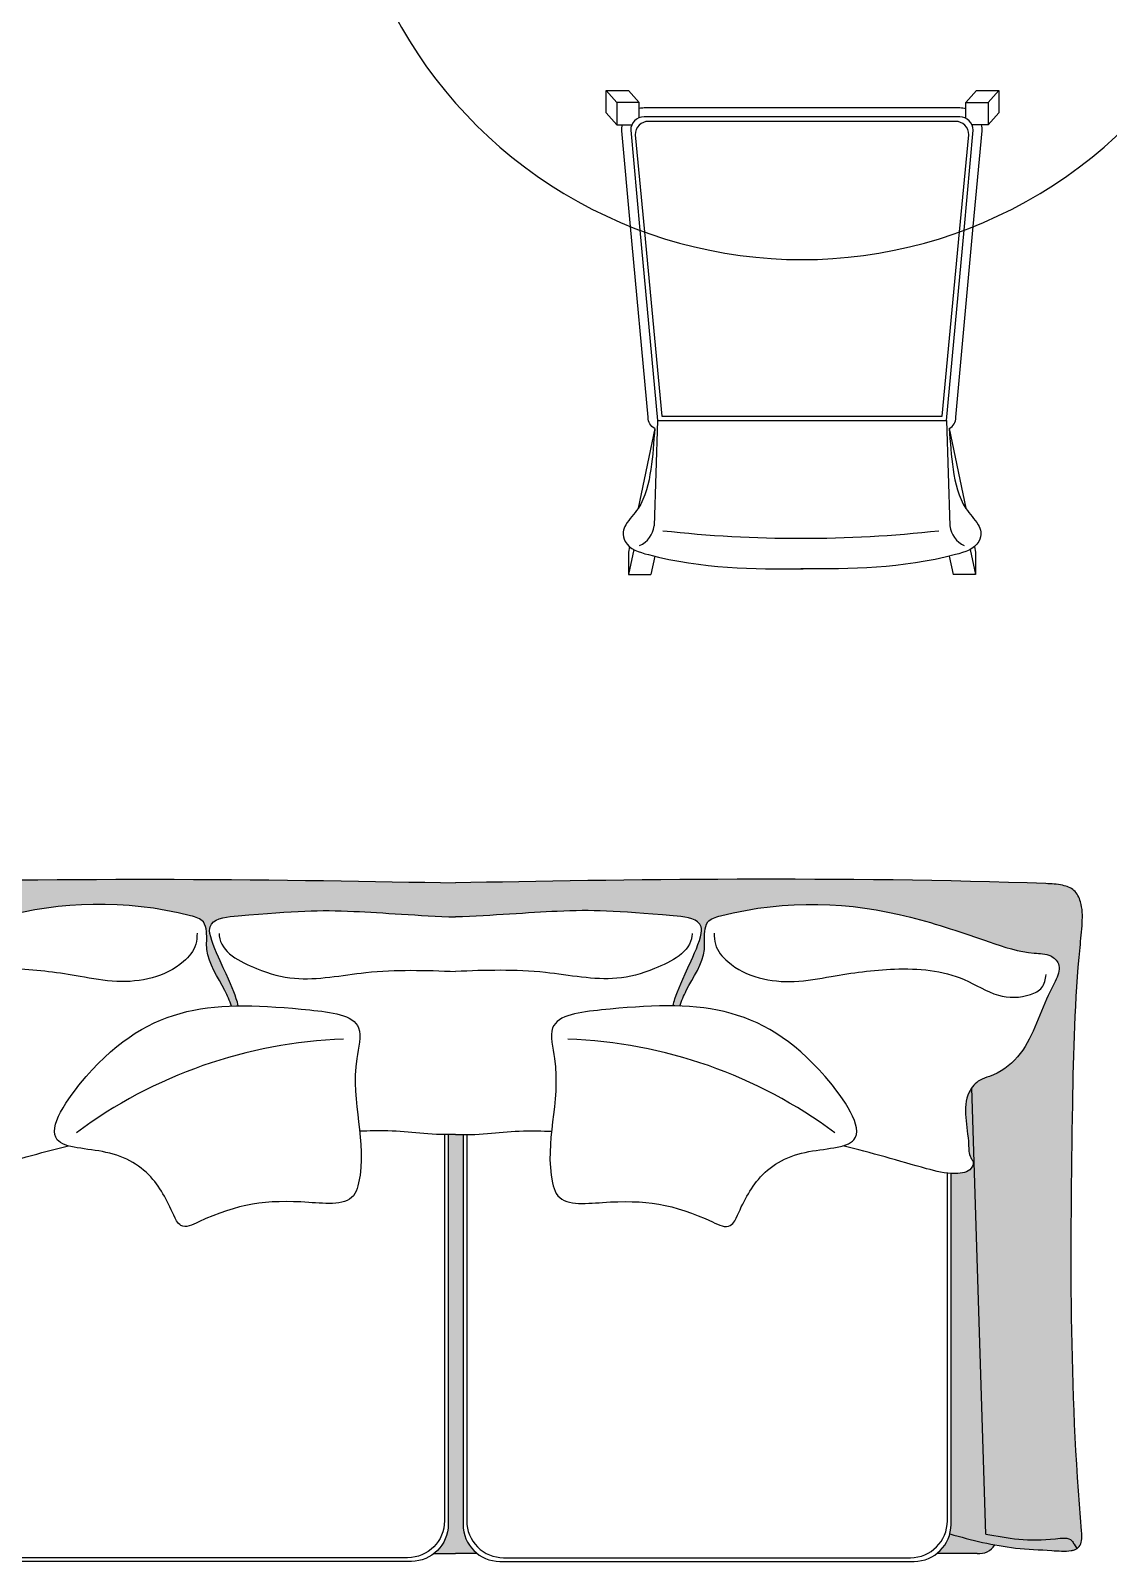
# Model space of a CAD drawing. Header units: millimetres. Extents: x -38686 to 870903, y -23218 to 232707.
# Drawn here: x 45073 to 46535, y 29188 to 31265 of the extents above; entities that cross this region are included whole.
import ezdxf

# ---------------------------------------------------------------- set-up
doc = ezdxf.new("R2010")
doc.units = ezdxf.units.MM
doc.header["$LTSCALE"] = 10
doc.layers.add('40 - Detail Outline', color=142, linetype='Continuous')
pattern_1 = [(225.0003544774052, (44072.62336659001, 28587.97903391377), (4.939171423959572, -4.939110309027443), [5.079999999999999, -1.905]), (315.0003544774052, (44072.62336659001, 28587.97903391377), (4.939110309027443, 4.939171423959572), [5.079999999999999, -1.905])]

msp = doc.modelspace()

# ---------------------------------------------------------------- hatches: boundary and pattern name
at = {"layer": '40 - Detail Outline'}
h = msp.add_hatch(dxfattribs=at)
h.set_pattern_fill('ANGLE', color=251, scale=2, angle=180.0003544774052, style=0)
h.set_pattern_definition([(180.0003544774052, (44072.62336659001, 28587.97903391377), (8.642956588196957e-05, -13.96999999973264), [10.16, -3.81]), (270.0003544774052, (44072.62336659001, 28587.97903391377), (13.96999999973264, 8.642956588111417e-05), [10.16, -3.81])])
edge = h.paths.add_edge_path()
edge.add_spline(control_points=[(45649.85077513519, 30062.22856885382), (45699.66335008226, 30063.996057325), (45811.04102599274, 30073.20952313653), (45871.33789488382, 30070.43929684729), (45978.41492699509, 30061.04704791844), (45986.37729067853, 30040.98916301581), (45960.26713408125, 29982.13982214454), (45950.00163736596, 29960.84828395983), (45945.47455967221, 29944.83512468433), (45944.61882588759, 29941.59714057693)], knot_values=[479.5069996460247, 479.5069996460247, 479.5069996460247, 479.5069996460247, 626.6709376487304, 809.6736888366667, 842.3309289180097, 850.3971300633958, 871.2929052853856, 911.5233898977183, 921.6030855345738, 921.6030855345738, 921.6030855345738, 921.6030855345738], degree=3, periodic=0)
edge.add_spline(control_points=[(45944.61882588759, 29941.59714057693), (45947.74238146699, 29941.55383245794), (45950.8413265484, 29941.47939097388), (45953.91669212503, 29941.37178145932)], knot_values=[521.400057388676, 521.400057388676, 521.400057388676, 521.400057388676, 530.4913207346541, 530.4913207346541, 530.4913207346541, 530.4913207346541], degree=3, periodic=0)
edge.add_spline(control_points=[(45953.91669212512, 29941.37178145932), (45956.41587065431, 29948.48158366208), (45967.24037306622, 29974.42693531194), (45990.60075289843, 30005.61080266286), (45986.45420525895, 30038.4632989916), (45990.85414223609, 30058.93797671164), (46094.04418764028, 30087.13615601617), (46221.19211894213, 30081.10947928206), (46358.25967000576, 30033.73106955256), (46420.85360798112, 30012.29771407682), (46455.2250066238, 30012.84481059979), (46471.85692491493, 29997.88887564686), (46464.56695288181, 29975.77849591784), (46442.40513953139, 29937.01958393374), (46428.61409581394, 29879.70673044824), (46384.81526789034, 29848.23851230896), (46360.1303091702, 29841.76288992173), (46352.93801664133, 29834.559034516), (46349.93449168676, 29830.20844397939)], knot_values=[197.6263600797021, 197.6263600797021, 197.6263600797021, 197.6263600797021, 220.1014294731393, 280.8544811420048, 305.2922227090804, 319.0498267194848, 338.2503754867, 596.0454210352166, 707.8716267603644, 770.7101747874119, 793.3678358370856, 808.2057637156977, 829.3948258338784, 853.9780717281565, 947.2070605941041, 993.7675688642385, 1007.359823965427, 1022.834447158025, 1022.834447158025, 1022.834447158025, 1022.834447158025], degree=3, periodic=0)
edge.add_line((46349.93449168676, 29830.20844397939), (46369.27798158176, 29224.72985796183))
edge.add_spline(control_points=[(46369.27798158175, 29224.72985796183), (46398.31658288569, 29219.41879142836), (46434.23726815474, 29212.84901393142), (46483.60330118614, 29221.47335426231), (46488.03407993849, 29212.72914431365), (46488.93985898278, 29210.94157545209)], knot_values=[0, 0, 0, 0, 94.59679377540895, 117.0160236405291, 122.7768379050474, 122.7768379050474, 122.7768379050474, 122.7768379050474], degree=3, periodic=0)
edge.add_line((46488.93985898278, 29210.94157545209), (46492.76775801169, 29205.27570033322))
edge.add_spline(control_points=[(46492.76775801167, 29205.27570033322), (46493.91138382786, 29206.04834075669), (46497.03625398982, 29208.86737266581), (46499.93489860825, 29217.39409357633), (46482.18717132276, 29417.92203878918), (46484.19956463089, 29685.59548224242), (46490.03105580006, 29961.37031406229), (46500.37458104838, 30052.55134937488), (46500.22514654996, 30079.52228190189), (46490.35892734473, 30099.80413562491), (46471.21211862139, 30106.75708570548), (46192.58494659842, 30117.4991534908), (45867.35903553132, 30112.91864437463), (45649.85077513519, 30108.46657799524)], knot_values=[191.697298714117, 191.697298714117, 191.697298714117, 191.697298714117, 195.7661397318072, 204.0335092784644, 217.4404806613557, 796.3364485579336, 1009.318587721805, 1043.236570086719, 1071.767726891849, 1089.602501773878, 1106.361795106225, 1129.456014055947, 1929.944997013139, 1929.944997013139, 1929.944997013139, 1929.944997013139], degree=3, periodic=0)
edge.add_spline(control_points=[(45649.85077513519, 30108.46657799524), (45432.34251473905, 30112.91864437463), (45107.11660367195, 30117.4991534908), (44828.48943164898, 30106.75708570548), (44809.34262292567, 30099.80413562491), (44799.47640372044, 30079.52228190189), (44799.32696922202, 30052.55134937488), (44809.67049447034, 29961.37031406229), (44815.50198563948, 29685.59548224242), (44817.51437894761, 29417.92203878918), (44799.76665166212, 29217.39409357633), (44802.66529628058, 29208.86737266581), (44805.79016644252, 29206.04834075669), (44806.9337922587, 29205.27570033322)], knot_values=[191.6972987141171, 191.6972987141171, 191.6972987141171, 191.6972987141171, 992.1862816713096, 1015.280500621031, 1032.039793953379, 1049.874568835407, 1078.405725640538, 1112.323708005451, 1325.305847169323, 1904.201815065901, 1917.608786448792, 1925.876155995449, 1929.944997013139, 1929.944997013139, 1929.944997013139, 1929.944997013139], degree=3, periodic=0)
edge.add_line((44806.9337922587, 29205.27570033322), (44810.76169128761, 29210.94157545209))
edge.add_spline(control_points=[(44810.76169128763, 29210.94157545209), (44811.66747033191, 29212.72914431365), (44816.09824908423, 29221.47335426231), (44865.46428211563, 29212.84901393142), (44901.38496738469, 29219.41879142836), (44930.42356868862, 29224.72985796183)], knot_values=[0, 0, 0, 0, 5.760814264518288, 28.18004412963845, 122.7768379050474, 122.7768379050474, 122.7768379050474, 122.7768379050474], degree=3, periodic=0)
edge.add_line((44930.42356868862, 29224.72985796183), (44949.76705858362, 29830.20844397939))
edge.add_spline(control_points=[(44949.76705858362, 29830.20844397939), (44946.76353362907, 29834.559034516), (44939.5712411002, 29841.76288992173), (44914.88628238006, 29848.23851230896), (44871.08745445646, 29879.70673044824), (44857.29641073899, 29937.01958393374), (44835.13459738856, 29975.77849591784), (44827.84462535544, 29997.88887564686), (44844.4765436466, 30012.84481059979), (44878.84794228929, 30012.29771407682), (44941.44188026464, 30033.73106955256), (45078.50943132828, 30081.10947928206), (45205.65736263013, 30087.13615601617), (45308.84740803431, 30058.93797671164), (45313.24734501145, 30038.4632989916), (45309.10079737197, 30005.61080266286), (45332.46117720415, 29974.42693531194), (45343.28567961609, 29948.48158366208), (45345.78485814526, 29941.37178145932)], knot_values=[197.6263600797021, 197.6263600797021, 197.6263600797021, 197.6263600797021, 213.1009832723008, 226.6932383734893, 273.2537466436237, 366.4827355095713, 391.0659814038494, 412.2550435220301, 427.0929714006421, 449.7506324503158, 512.5891804773634, 624.4153862025112, 882.2104317510277, 901.4109805182429, 915.1685845286474, 939.6063260957229, 1000.359377764588, 1022.834447158026, 1022.834447158026, 1022.834447158026, 1022.834447158026], degree=3, periodic=0)
edge.add_spline(control_points=[(45345.78485814537, 29941.37178145932), (45348.860223722, 29941.47939097388), (45351.95916880344, 29941.55383245794), (45355.08272438281, 29941.59714057693)], knot_values=[521.4000573886759, 521.4000573886759, 521.4000573886759, 521.4000573886759, 530.4913207346539, 530.4913207346539, 530.4913207346539, 530.4913207346539], degree=3, periodic=0)
edge.add_spline(control_points=[(45355.08272438281, 29941.59714057693), (45354.22699059817, 29944.83512468433), (45349.69991290441, 29960.84828395983), (45339.43441618915, 29982.13982214454), (45313.32425959187, 30040.98916301581), (45321.28662327529, 30061.04704791844), (45428.36365538655, 30070.43929684729), (45488.66052427766, 30073.20952313653), (45600.03820018814, 30063.996057325), (45649.85077513519, 30062.22856885382)], knot_values=[479.5069996460248, 479.5069996460248, 479.5069996460248, 479.5069996460248, 489.5866952828803, 529.817179895213, 550.7129551172028, 558.7791562625889, 591.436396343932, 774.4391475318682, 921.6030855345739, 921.6030855345739, 921.6030855345739, 921.6030855345739], degree=3, periodic=0)
h = msp.add_hatch(dxfattribs=at)
h.set_pattern_fill('ANGLE', color=252, scale=0.9999999999999999, angle=225.0003544774052, style=0)
h.set_pattern_definition(pattern_1)
edge = h.paths.add_edge_path()
edge.add_spline(control_points=[(44930.42356868862, 29224.72985796183), (44901.38496738469, 29219.41879142836), (44865.46428211563, 29212.84901393142), (44816.09824908423, 29221.47335426231), (44811.66747033191, 29212.72914431365), (44810.76169128763, 29210.94157545209)], knot_values=[0, 0, 0, 0, 94.59679377540895, 117.0160236405291, 122.7768379050474, 122.7768379050474, 122.7768379050474, 122.7768379050474], degree=3, periodic=0)
edge.add_line((44810.76169128763, 29210.94157545209), (44806.93379225871, 29205.27570033322))
edge.add_spline(control_points=[(44806.9337922587, 29205.27570033322), (44808.03962213011, 29204.5285950755), (44810.56936290485, 29203.27532837964), (44821.9136533539, 29201.01447686365), (44848.77069264985, 29203.35209550526), (44904.32798144786, 29205.16365273554), (44949.86709974983, 29216.79521479939), (44979.38853178656, 29225.01062769869)], knot_values=[16.54242536477381, 16.54242536477381, 16.54242536477381, 16.54242536477381, 20.47679434767457, 24.75821289799734, 51.17591259359489, 100.3569855979525, 191.6972987141172, 191.6972987141172, 191.6972987141172, 191.6972987141172], degree=3, periodic=0)
edge.add_arc((45027.72986959637, 29237.79119893109), 49.99999999998466, 179.9996455225924, 194.8091100625215, ccw=False)
edge.add_line((44977.72986959736, 29237.79150827101), (44977.73281698782, 29714.19150142727))
edge.add_spline(control_points=[(44977.73281698779, 29714.19150142723), (44975.66347699496, 29714.07801093957), (44965.68669060367, 29713.85553171079), (44952.1958349768, 29715.7189871824), (44947.65662017511, 29726.38964826573), (44948.13106521819, 29731.78904057022), (44954.00991934162, 29739.11676632291), (44952.97460634058, 29771.98336231078), (44964.34993234437, 29805.51181894961), (44951.01836371908, 29828.39593488986), (44949.76705858362, 29830.20844397939)], knot_values=[1022.834447158026, 1022.834447158026, 1022.834447158026, 1022.834447158026, 1028.786784024906, 1051.023072403238, 1057.500279722422, 1061.431852530437, 1066.713103219631, 1084.618251783991, 1155.739518500651, 1162.186435294517, 1162.186435294517, 1162.186435294517, 1162.186435294517], degree=3, periodic=0)
edge.add_line((44949.76705858362, 29830.20844397939), (44930.42356868862, 29224.72985796183))
edge = h.paths.add_edge_path()
edge.add_arc((46271.97168067403, 29237.79119893109), 49.99999999998466, -14.809110062522109, 0.00035447740708605124, ccw=False)
edge.add_spline(control_points=[(46320.31301848381, 29225.01062769869), (46349.83445052058, 29216.79521479939), (46395.37356882254, 29205.16365273554), (46450.93085762055, 29203.35209550526), (46477.78789691647, 29201.01447686365), (46489.13218736553, 29203.27532837964), (46491.6619281403, 29204.5285950755), (46492.76775801167, 29205.27570033322)], knot_values=[16.54242536477381, 16.54242536477381, 16.54242536477381, 16.54242536477381, 107.8827384809385, 157.0638114852961, 183.4815111808937, 187.7629297312164, 191.697298714117, 191.697298714117, 191.697298714117, 191.697298714117], degree=3, periodic=0)
edge.add_line((46492.76775801167, 29205.27570033322), (46488.93985898276, 29210.94157545209))
edge.add_spline(control_points=[(46488.93985898278, 29210.94157545209), (46488.03407993849, 29212.72914431365), (46483.60330118614, 29221.47335426231), (46434.23726815474, 29212.84901393142), (46398.31658288569, 29219.41879142836), (46369.27798158175, 29224.72985796183)], knot_values=[0, 0, 0, 0, 5.760814264518288, 28.18004412963845, 122.7768379050474, 122.7768379050474, 122.7768379050474, 122.7768379050474], degree=3, periodic=0)
edge.add_line((46369.27798158175, 29224.72985796183), (46349.93449168675, 29830.20844397939))
edge.add_spline(control_points=[(46349.93449168676, 29830.20844397939), (46348.68318655132, 29828.39593488986), (46335.35161792603, 29805.51181894961), (46346.72694392983, 29771.98336231078), (46345.69163092878, 29739.11676632291), (46351.57048505222, 29731.78904057022), (46352.04493009529, 29726.38964826573), (46347.50571529358, 29715.7189871824), (46334.0148596667, 29713.85553171079), (46324.03807327544, 29714.07801093957), (46321.96873328259, 29714.19150142723)], knot_values=[1022.834447158025, 1022.834447158025, 1022.834447158025, 1022.834447158025, 1029.281363951892, 1100.402630668552, 1118.307779232912, 1123.589029922106, 1127.520602730121, 1133.997810049305, 1156.234098427637, 1162.186435294518, 1162.186435294518, 1162.186435294518, 1162.186435294518], degree=3, periodic=0)
edge.add_line((46321.96873328259, 29714.19150142723), (46321.97168067304, 29237.79150827097))
h = msp.add_hatch(dxfattribs=at)
h.set_pattern_fill('ANGLE', color=251, scale=0.9999999999999999, angle=225.0003544774052, style=0)
h.set_pattern_definition(pattern_1)
edge = h.paths.add_edge_path()
edge.add_spline(control_points=[(44979.38853178656, 29225.01062769869), (44959.13468858763, 29219.37425868823), (44938.84344745704, 29214.04609199169), (44918.3731374084, 29210.19366078505)], knot_values=[16.54242536477381, 16.54242536477381, 16.54242536477381, 16.54242536477381, 79.20850393760874, 79.20850393760874, 79.20850393760874, 79.20850393760874], degree=3, periodic=0)
edge.add_arc((44939.66042674863, 29223.35370301232), 25.02669372642784, 211.724823937421, 276.0499332252163)
edge.add_line((44942.29811885001, 29198.46639742785), (44996.84967317844, 29198.46673492729))
edge.add_arc((45027.72986959637, 29237.79119893109), 49.99999999998466, 194.8091116401814, 231.8586290227175, ccw=False)
edge = h.paths.add_edge_path()
edge.add_line((45620.66485095595, 29198.46675856268), (45649.8507751352, 29198.46657799528))
edge.add_line((45649.85077513519, 29198.46657799524), (45679.03669931444, 29198.46675856265))
edge.add_arc((45709.920959638, 29237.78803097682), 50.00000000000013, 180.0003544774108, 231.85270766831, ccw=False)
edge.add_line((45659.92095963896, 29237.78772163692), (45659.91768617882, 29766.89182611251))
edge.add_spline(control_points=[(45659.91768617881, 29766.89182611252), (45656.67361778364, 29766.89545531143), (45653.32371817349, 29766.9438153513), (45649.85077513519, 29767.04518956235)], knot_values=[9.58207970832105, 9.58207970832105, 9.58207970832105, 9.58207970832105, 20.03759071516049, 20.03759071516049, 20.03759071516049, 20.03759071516049], degree=3, periodic=0)
edge.add_spline(control_points=[(45649.85077513519, 29767.04518956235), (45646.37783209691, 29766.9438153513), (45643.02793248676, 29766.89545531143), (45639.78386409159, 29766.89182611252)], knot_values=[9.58207970832105, 9.58207970832105, 9.58207970832105, 9.58207970832105, 20.03759071516049, 20.03759071516049, 20.03759071516049, 20.03759071516049], degree=3, periodic=0)
edge.add_line((45639.78386409159, 29766.89182611252), (45639.78059063145, 29237.78772163693))
edge.add_arc((45589.78059063241, 29237.78803097682), 50.00000000000013, 308.14729233168964, 359.9996455225889, ccw=False)
edge = h.paths.add_edge_path()
edge.add_spline(control_points=[(46381.32841286197, 29210.19366078505), (46360.85810281336, 29214.04609199169), (46340.56686168278, 29219.37425868823), (46320.31301848381, 29225.01062769869)], knot_values=[16.54242536477381, 16.54242536477381, 16.54242536477381, 16.54242536477381, 79.20850393760884, 79.20850393760884, 79.20850393760884, 79.20850393760884], degree=3, periodic=0)
edge.add_arc((46271.97168067403, 29237.79119893109), 49.99999999998465, 308.14137097728354, 345.19088835981927, ccw=False)
edge.add_line((46302.85187709195, 29198.46673492727), (46357.40343142037, 29198.46639742783))
edge.add_arc((46360.04112352175, 29223.35370301232), 25.0266937264278, 263.9500667747842, 328.2751760625792)

# ---------------------------------------------------------------- linework, layer by layer
at = {"layer": '40 - Detail Outline', "color": 251}
for p, q in [((45868.73899502953, 31167.35961500309), (45854.28970207862, 31183.82806232705)), ((45898.9889950295, 31167.35961500309), (45884.53970207862, 31183.82806232705)), ((46341.99040912776, 31167.35961500309), (46356.43970207864, 31183.82806232705)), ((46372.24040912773, 31167.35961500309), (46386.68970207861, 31183.82806232705)), ((45868.73899502953, 31137.10961500306), (45854.28970207862, 31153.57806232704)), ((46372.24040912773, 31137.10961500306), (46386.68970207861, 31153.57806232704))]:
    msp.add_line(p, q, dxfattribs=at)
at = {"layer": '40 - Detail Outline', "color": 0}
for p, q in [((45919.90318259364, 30725.09739274835), (45897.49972365898, 30617.0379365667)), ((45923.66099478371, 30735.86192609065), (45919.12105501379, 30592.86098185433)), ((46315.73611607921, 30735.86192609065), (46320.27605584916, 30592.86098185433)), ((46319.49392826928, 30725.09739274835), (46341.89738720396, 30617.0379365667)), ((45885.83244606943, 30564.64661136582), (45884.23780082047, 30557.40376336158)), ((45891.65706079447, 30560.85189925191), (45884.23780082047, 30527.15376336158)), ((46347.74005006845, 30560.85189925191), (46355.15931004242, 30527.15376336158)), ((46353.56466479352, 30564.64661136582), (46355.15931004242, 30557.40376336158)), ((45919.91055809351, 30551.78382244111), (45914.4878008205, 30527.15376336158)), ((46319.48655276943, 30551.78382244111), (46324.90931004245, 30527.15376336158)), ((46369.27798158175, 29224.72985796183), (46349.92525907225, 29830.49743786941)), ((46488.93985898278, 29210.94157545209), (46492.76775801167, 29205.27570033322)), ((45620.66485095597, 29198.46675856268), (45649.85077513519, 29198.46657799524)), ((45679.03669931443, 29198.46675856268), (45649.85077513519, 29198.46657799524)), ((46357.40343142039, 29198.46639742785), (46302.86137645325, 29198.46673486849))]:
    msp.add_line(p, q, dxfattribs=at)
at = {"layer": '40 - Detail Outline', "color": 251}
for points in [[(45854.28970207862, 31153.57806232704), (45854.28970207862, 31183.82806232705), (45884.53970207862, 31183.82806232705)], [(46356.43970207864, 31183.82806232705), (46386.68970207861, 31183.82806232705), (46386.68970207861, 31153.57806232704)], [(45898.9889950295, 31146.74990765155), (45898.9889950295, 31167.35961500309), (45868.73899502953, 31167.35961500309), (45868.73899502953, 31137.10961500306), (45888.89262541852, 31137.10961500306)], [(46341.99040912776, 31146.05236190524), (46341.99040912776, 31167.35961500309), (46372.24040912773, 31167.35961500309), (46372.24040912773, 31137.10961500306), (46350.5044854444, 31137.10961500306)]]:
    msp.add_lwpolyline(points, dxfattribs=at)
for points in [[(46341.99040912776, 31158.95637263773, 0.06791000905134689), (46333.88611607914, 31160.06219767632), (45905.51099478375, 31160.06219767632, 0.05438091570861269), (45898.9889950295, 31159.35074908299, 0.05438091570861269)], [(46333.88611607914, 31147.96219767631), (45905.51099478375, 31147.96219767631, 0.414213562373095), (45887.36099478375, 31129.81219767629), (45899.85959721325, 30994.16955796431)], [(46327.83611607918, 31141.91219767632), (45911.56099478371, 31141.91219767632, 0.414213562373095), (45893.41099478374, 31123.7621976763), (45905.94406744078, 30991.92315641154)], [(46333.45304342211, 30991.92315641154), (46345.98611607921, 31123.7621976763, 0.414213562373095), (46327.83611607918, 31141.91219767632)], [(46339.53751364967, 30994.16955796431), (46352.03611607917, 31129.81219767629, 0.414213562373095), (46333.88611607914, 31147.96219767631)], [(45887.2711132137, 30999.04699962401), (45875.26672909857, 31129.22322130734, -0.06587297058576468), (45876.1543907506, 31137.10961500306)], [(46352.12599764921, 30999.04699962401), (46364.13038176438, 31129.22322130734, 0.06587297058576468), (46363.24272011232, 31137.10961500306)]]:
    msp.add_lwpolyline(points, format="xyb", dxfattribs=at)
at = {"layer": '40 - Detail Outline', "color": 0}
for points in [[(45919.90318259364, 30725.09739274835, -0.3034314290512833), (45911.1275312744, 30740.34665013034), (45887.2711132137, 30999.04699962401)], [(46319.49392826928, 30725.09739274835, 0.3034314290512926), (46328.26957958852, 30740.34665013034), (46352.12599764921, 30999.04699962401)], [(45639.78386409159, 29766.89182611252), (45639.78059063145, 29237.78772163692, -0.414213562373095), (45589.78028129251, 29187.78803097775), (45027.72956025647, 29187.79119893207, -0.414213562373095), (44977.72986959736, 29237.79150827101), (44977.73281698779, 29714.19150142723)], [(45634.78386427555, 29766.92158003062), (45634.78062156553, 29242.7877525708, -0.414213562373095), (45584.78031222662, 29192.78806191167), (45032.72959119041, 29192.79116799797, -0.414213562373095), (44982.72990053127, 29242.79147733691), (44982.7328194952, 29714.59677391387)], [(45659.91768617881, 29766.89182611252), (45659.92095963896, 29237.78772163692, 0.414213562373095), (45709.92126897787, 29187.78803097775), (46271.9719900139, 29187.79119893207, 0.414213562373095), (46321.97168067304, 29237.79150827101), (46321.96873328259, 29714.19150142723)], [(45664.91768599482, 29766.92158003062), (45664.92092870484, 29242.7877525708, 0.414213562373095), (45714.92123804378, 29192.78806191167), (46266.97195907999, 29192.79116799797, 0.414213562373095), (46316.97164973913, 29242.79147733691), (46316.96873077517, 29714.59677391387)]]:
    msp.add_lwpolyline(points, format="xyb", dxfattribs=at)
for points in [[(45899.85959721325, 30994.16955796431), (45923.66099478371, 30735.86192609065), (46315.73611607921, 30735.86192609065), (46339.53751364967, 30994.16955796431)], [(45905.94406744078, 30991.92315641154), (45929.71099478373, 30741.91192609066), (46309.68611607922, 30741.91192609066), (46333.45304342211, 30991.92315641154)], [(45884.23780082047, 30557.40376336158), (45884.23780082047, 30527.15376336158), (45914.4878008205, 30527.15376336158)], [(46355.15931004242, 30557.40376336158), (46355.15931004242, 30527.15376336158), (46324.90931004245, 30527.15376336158)]]:
    msp.add_lwpolyline(points, dxfattribs=at)
for centre, radius, start, end in [((46119.69855543145, 31580.2491240035), 625.9540121120345, 176.8362763931748, 3.163723606825203), ((45884.45809410812, 30597.81289033261), 35.01488621035698, 295.4667587462894, 351.8698054428484), ((46117.5853844645, 32270.1367415825), 1694.041736389199, 263.6772623169049, 270.023710163823), ((46118.98744256617, 32270.1367415825), 1694.041736389199, 269.9762898357602, 276.3227376830952), ((46354.9390167548, 30597.81289033261), 35.01488621035698, 188.1301945571516, 244.5332412537107), ((46360.04112352175, 29223.35370301232), 25.02669372642778, 263.9500667742898, 328.2751760629492)]:
    msp.add_arc(centre, radius, start, end, dxfattribs=at)
at = {"layer": '40 - Detail Outline', "color": 252}
for centre, start, end in [((45519.8699455332, 29252.58184539762), 91.9737335875913, 126.629011747789), ((45779.83160473718, 29252.58184539762), 53.37098825221099, 88.02626641240873)]:
    msp.add_arc(centre, 644.1258542451804, start, end, dxfattribs=at)
at = {"layer": '40 - Detail Outline', "color": 0}
for points in [[(45919.90318259364, 30725.09739274835), (45914.62801028445, 30669.47757122824), (45897.318620545, 30616.76652901635), (45880.83323753357, 30594.52907195857), (45877.01607036026, 30584.74926186028), (45879.85424714966, 30571.78484911227), (45911.47955745101, 30553.9589480883), (46121.11069734761, 30534.59143711869)], [(46319.49392826928, 30725.09739274835), (46324.76910057847, 30669.47757122824), (46342.07849031792, 30616.76652901635), (46358.56387332932, 30594.52907195857), (46362.38104050266, 30584.74926186028), (46359.54286371329, 30571.78484911227), (46327.91755341191, 30553.9589480883), (46118.28641351534, 30534.59143711869)], [(45299.04182133544, 30040.34698551033), (45297.35839088025, 30025.20795348989), (45280.52404098772, 30001.65834522657), (45190.46029399984, 29974.74450907444), (45140.37551753974, 29981.51846657431), (45054.52035575802, 29991.61115458795), (44959.8297503466, 29977.26768325142), (44913.5352949432, 29956.2412491651), (44869.76600335876, 29957.08230722411), (44854.61508392147, 29966.33393717876), (44848.72306826015, 29983.99614337625)], [(45329.01864888752, 30039.90339697139), (45329.21442824765, 30036.78934813234), (45379.93280842161, 29992.20060772878), (45431.13612976685, 29979.00772527449), (45528.07690894205, 29986.9225122828), (45649.85077513519, 29988.39243483387)], [(45970.68290138285, 30039.90339697139), (45970.48712202275, 30036.78934813234), (45919.76874184876, 29992.20060772878), (45868.56542050355, 29979.00772527449), (45771.62464132835, 29986.9225122828), (45649.85077513519, 29988.39243483387)], [(46000.65972893493, 30040.34698551033), (46002.34315939015, 30025.20795348989), (46019.17750928266, 30001.65834522657), (46109.24125627053, 29974.74450907444), (46159.32603273063, 29981.51846657431), (46245.18119451241, 29991.61115458795), (46339.87179992377, 29977.26768325142), (46386.16625532717, 29956.2412491651), (46429.93554691161, 29957.08230722411), (46445.0864663489, 29966.33393717876), (46450.97848201025, 29983.99614337625)], [(46369.27798158175, 29224.72985796183), (46463.66689272213, 29218.46193595223), (46485.93416973206, 29215.85612661352), (46488.93985898278, 29210.94157545209)]]:
    msp.add_spline(points, degree=3, dxfattribs=at)
for points, knots in [([(44979.38853178656, 29225.01062769869), (44949.86709974983, 29216.79521479939), (44904.32798144786, 29205.16365273554), (44848.77069264985, 29203.35209550526), (44821.9136533539, 29201.01447686365), (44809.23660325547, 29203.54093967435), (44803.10830047107, 29207.56422116166), (44799.76665166212, 29217.39409357633), (44817.51437894761, 29417.92203878918), (44815.50198563948, 29685.59548224242), (44809.67049447034, 29961.37031406229), (44799.32696922202, 30052.55134937488), (44799.47640372044, 30079.52228190189), (44809.34262292567, 30099.80413562491), (44828.48943164898, 30106.75708570548), (45107.11660367195, 30117.4991534908), (45432.34251473905, 30112.91864437463), (45649.85077513519, 30108.46657799524)], [16.54242536477381, 16.54242536477381, 16.54242536477381, 16.54242536477381, 107.8827384809385, 157.0638114852961, 183.4815111808937, 187.7629297312164, 195.7661397318072, 204.0335092784644, 217.4404806613557, 796.3364485579336, 1009.318587721805, 1043.236570086719, 1071.767726891849, 1089.602501773878, 1106.361795106225, 1129.456014055947, 1929.944997013139, 1929.944997013139, 1929.944997013139, 1929.944997013139]), ([(46320.31301848381, 29225.01062769869), (46349.83445052058, 29216.79521479939), (46395.37356882254, 29205.16365273554), (46450.93085762055, 29203.35209550526), (46477.78789691647, 29201.01447686365), (46490.4649470149, 29203.54093967435), (46496.59324979933, 29207.56422116166), (46499.93489860825, 29217.39409357633), (46482.18717132276, 29417.92203878918), (46484.19956463089, 29685.59548224242), (46490.03105580006, 29961.37031406229), (46500.37458104838, 30052.55134937488), (46500.22514654996, 30079.52228190189), (46490.35892734473, 30099.80413562491), (46471.21211862139, 30106.75708570548), (46192.58494659842, 30117.4991534908), (45867.35903553132, 30112.91864437463), (45649.85077513519, 30108.46657799524)], [16.54242536477381, 16.54242536477381, 16.54242536477381, 16.54242536477381, 107.8827384809385, 157.0638114852961, 183.4815111808937, 187.7629297312164, 195.7661397318072, 204.0335092784644, 217.4404806613557, 796.3364485579336, 1009.318587721805, 1043.236570086719, 1071.767726891849, 1089.602501773878, 1106.361795106225, 1129.456014055947, 1929.944997013139, 1929.944997013139, 1929.944997013139, 1929.944997013139]), ([(45345.78485814526, 29941.37178145932), (45343.28567961609, 29948.48158366208), (45332.46117720415, 29974.42693531194), (45309.10079737197, 30005.61080266286), (45313.24734501145, 30038.4632989916), (45308.84740803431, 30058.93797671164), (45205.65736263013, 30087.13615601617), (45078.50943132828, 30081.10947928206), (44941.44188026464, 30033.73106955256), (44878.84794228929, 30012.29771407682), (44844.4765436466, 30012.84481059979), (44827.84462535544, 29997.88887564686), (44835.13459738856, 29975.77849591784), (44857.29641073899, 29937.01958393374), (44871.08745445646, 29879.70673044824), (44914.88628238006, 29848.23851230896), (44941.6755300643, 29841.21087033448), (44966.19368158592, 29810.94621849803), (44952.97460634058, 29771.98336231078), (44954.00991934162, 29739.11676632291), (44948.13106521819, 29731.78904057022), (44947.65662017511, 29726.38964826573), (44952.1958349768, 29715.7189871824), (44979.01253454524, 29712.01486885787), (45035.16696087201, 29726.95540826779), (45086.1464526655, 29742.44959724751), (45124.71066555564, 29751.7060359733)], [197.6263600797021, 197.6263600797021, 197.6263600797021, 197.6263600797021, 220.1014294731393, 280.8544811420048, 305.2922227090804, 319.0498267194848, 338.2503754867, 596.0454210352166, 707.8716267603644, 770.7101747874119, 793.3678358370856, 808.2057637156977, 829.3948258338784, 853.9780717281565, 947.2070605941041, 993.7675688642385, 1007.359823965427, 1029.281363951892, 1100.402630668552, 1118.307779232912, 1123.589029922106, 1127.520602730121, 1133.997810049305, 1156.234098427637, 1196.428257135455, 1314.487198545138, 1314.487198545138, 1314.487198545138, 1314.487198545138]), ([(45953.91669212512, 29941.37178145932), (45956.41587065431, 29948.48158366208), (45967.24037306622, 29974.42693531194), (45990.60075289843, 30005.61080266286), (45986.45420525895, 30038.4632989916), (45990.85414223609, 30058.93797671164), (46094.04418764028, 30087.13615601617), (46221.19211894213, 30081.10947928206), (46358.25967000576, 30033.73106955256), (46420.85360798112, 30012.29771407682), (46455.2250066238, 30012.84481059979), (46471.85692491493, 29997.88887564686), (46464.56695288181, 29975.77849591784), (46442.40513953139, 29937.01958393374), (46428.61409581394, 29879.70673044824), (46384.81526789034, 29848.23851230896), (46358.0260202061, 29841.21087033448), (46333.50786868445, 29810.94621849803), (46346.72694392983, 29771.98336231078), (46345.69163092878, 29739.11676632291), (46351.57048505222, 29731.78904057022), (46352.04493009529, 29726.38964826573), (46347.50571529358, 29715.7189871824), (46320.68901572513, 29712.01486885787), (46264.53458939839, 29726.95540826779), (46213.55509760487, 29742.44959724751), (46174.99088471476, 29751.7060359733)], [197.6263600797021, 197.6263600797021, 197.6263600797021, 197.6263600797021, 220.1014294731393, 280.8544811420048, 305.2922227090804, 319.0498267194848, 338.2503754867, 596.0454210352166, 707.8716267603644, 770.7101747874119, 793.3678358370856, 808.2057637156977, 829.3948258338784, 853.9780717281565, 947.2070605941041, 993.7675688642385, 1007.359823965427, 1029.281363951892, 1100.402630668552, 1118.307779232912, 1123.589029922106, 1127.520602730121, 1133.997810049305, 1156.234098427637, 1196.428257135455, 1314.487198545138, 1314.487198545138, 1314.487198545138, 1314.487198545138]), ([(45355.08272438281, 29941.59714057693), (45354.22699059817, 29944.83512468433), (45349.69991290441, 29960.84828395983), (45339.43441618915, 29982.13982214454), (45313.32425959187, 30040.98916301581), (45321.28662327529, 30061.04704791844), (45428.36365538655, 30070.43929684729), (45488.66052427766, 30073.20952313653), (45600.03820018814, 30063.996057325), (45649.85077513519, 30062.22856885382)], [479.5069996460248, 479.5069996460248, 479.5069996460248, 479.5069996460248, 489.5866952828803, 529.817179895213, 550.7129551172028, 558.7791562625889, 591.436396343932, 774.4391475318682, 921.6030855345739, 921.6030855345739, 921.6030855345739, 921.6030855345739]), ([(45944.61882588759, 29941.59714057693), (45945.47455967221, 29944.83512468433), (45950.00163736596, 29960.84828395983), (45960.26713408125, 29982.13982214454), (45986.37729067853, 30040.98916301581), (45978.41492699509, 30061.04704791844), (45871.33789488382, 30070.43929684729), (45811.04102599274, 30073.20952313653), (45699.66335008226, 30063.996057325), (45649.85077513519, 30062.22856885382)], [479.5069996460248, 479.5069996460248, 479.5069996460248, 479.5069996460248, 489.5866952828803, 529.817179895213, 550.7129551172028, 558.7791562625889, 591.436396343932, 774.4391475318682, 921.6030855345739, 921.6030855345739, 921.6030855345739, 921.6030855345739]), ([(45649.85077513519, 29767.04518956235), (45612.00650343773, 29765.9405261273), (45579.57206938177, 29773.18626302738), (45532.20816430057, 29771.81247869438), (45519.70948206913, 29771.53134987672)], [9.58207970832105, 9.58207970832105, 9.58207970832105, 9.58207970832105, 123.5146132740164, 168.6319465476626, 168.6319465476626, 168.6319465476626, 168.6319465476626]), ([(45649.85077513519, 29767.04518956235), (45687.69504683267, 29765.9405261273), (45720.1294808886, 29773.18626302738), (45767.49338596984, 29771.81247869438), (45779.99206820127, 29771.53134987672)], [9.58207970832105, 9.58207970832105, 9.58207970832105, 9.58207970832105, 123.5146132740164, 168.6319465476626, 168.6319465476626, 168.6319465476626, 168.6319465476626])]:
    msp.add_open_spline(points, degree=3, knots=knots, dxfattribs=at)
at = {"layer": '40 - Detail Outline', "color": 252}
for points in [[(45270.98174402985, 29649.92707272731), (45239.15994829722, 29706.18360027881), (45175.51614287694, 29742.8729691587), (45109.42430030197, 29759.99487531877), (45148.59046685067, 29845.60211932148), (45452.12420252332, 29936.09968893988), (45518.21599970071, 29911.63996329091), (45515.76808150468, 29870.05916442016), (45518.21469830826, 29701.2900349365), (45513.23917010703, 29686.90713222562), (45450.62587220778, 29674.87589305977), (45301.31685995878, 29648.40733626669), (45277.23493892161, 29643.59478571308), (45270.9812336913, 29649.92107917893)], [(46028.71980624055, 29649.92707272731), (46060.54160197315, 29706.18360027881), (46124.18540739344, 29742.8729691587), (46190.27724996841, 29759.99487531877), (46151.1110834197, 29845.60211932148), (45847.57734774705, 29936.09968893988), (45781.48555056966, 29911.63996329091), (45783.93346876575, 29870.05916442016), (45781.48685196214, 29701.2900349365), (45786.46238016334, 29686.90713222562), (45849.07567806263, 29674.87589305977), (45998.38469031162, 29648.40733626669), (46022.46661134879, 29643.59478571308), (46028.7203165791, 29649.92107917893)]]:
    msp.add_spline(points, degree=3, dxfattribs=at)

doc.saveas('drawing.dxf')
